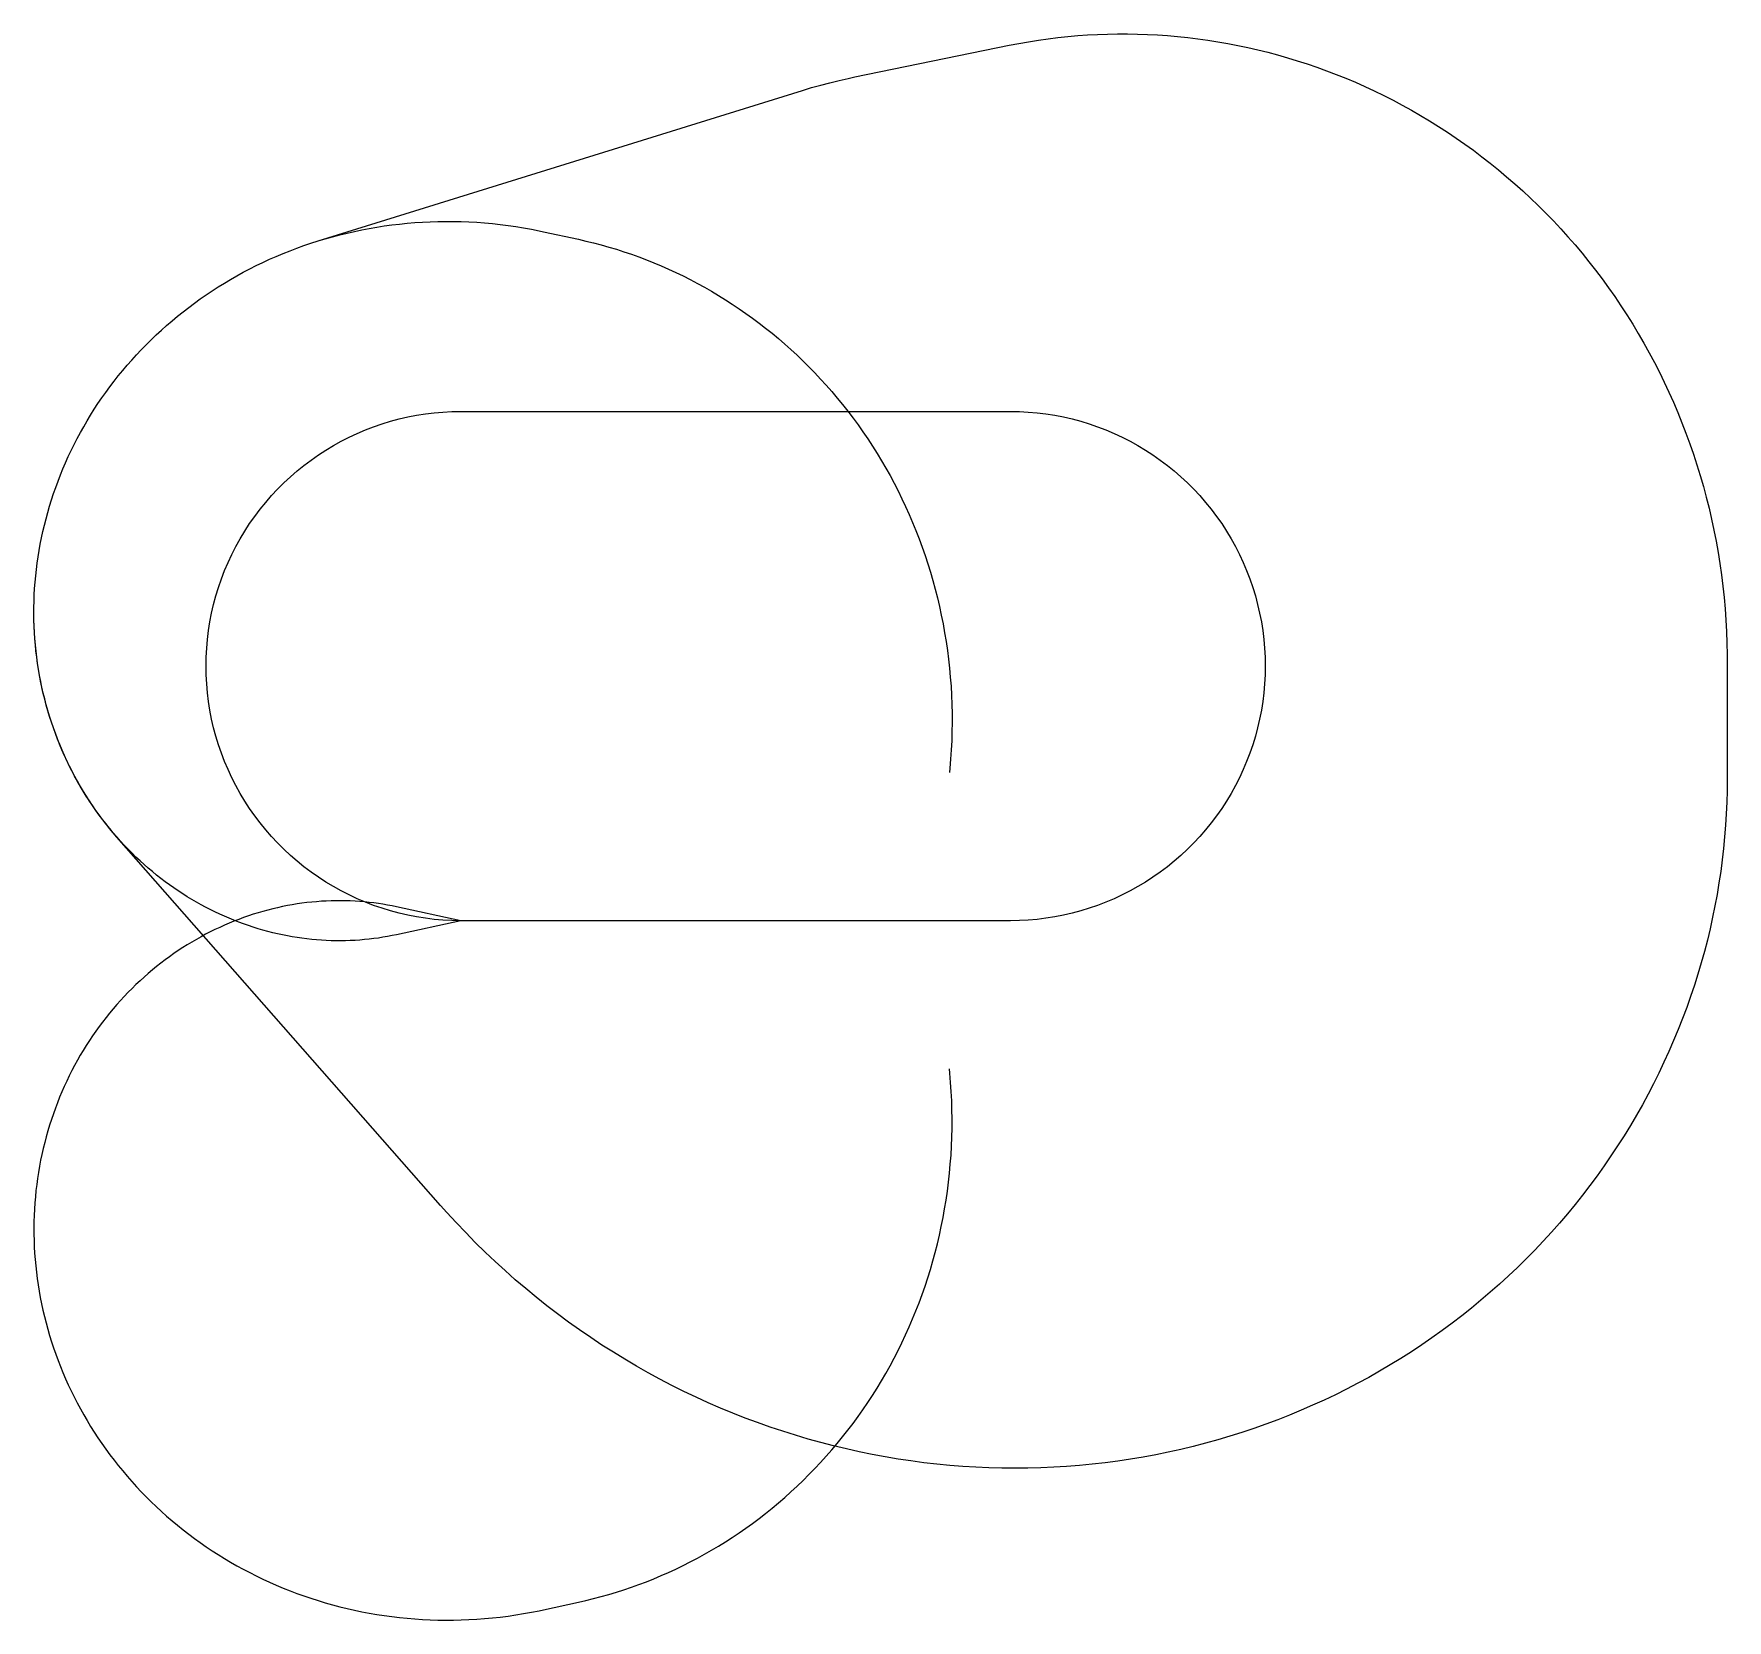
# Model space of a CAD drawing. Header units: metres. Extents: x -13326 to 39530, y -21831 to 27685.
import ezdxf

# ---------------------------------------------------------------- set-up
doc = ezdxf.new("R2010")
doc.units = ezdxf.units.M

msp = doc.modelspace()

# ---------------------------------------------------------------- linework, layer by layer
at = {"layer": 'NorminalTrack', "color": 1}
msp.add_lwpolyline([(0, 0), (0, 0), (-277, 5), (-555, 19), (-831, 44), (-1106, 77), (-1381, 121), (-1653, 174), (-1923, 236), (-2191, 308), (-2457, 389), (-2719, 479), (-2978, 579), (-3234, 687), (-3485, 805), (-3732, 931), (-3975, 1065), (-4213, 1208), (-4446, 1359), (-4673, 1518), (-4895, 1685), (-5110, 1860), (-5320, 2042), (-5523, 2231), (-5719, 2428), (-5908, 2631), (-6090, 2840), (-6265, 3056), (-6432, 3277), (-6591, 3505), (-6742, 3737), (-6885, 3975), (-7020, 4218), (-7146, 4465), (-7263, 4717), (-7371, 4972), (-7471, 5231), (-7561, 5494), (-7642, 5759), (-7714, 6027), (-7777, 6297), (-7830, 6570), (-7873, 6844), (-7907, 7119), (-7931, 7396), (-7945, 7673), (-7950, 7950), (-7945, 8228), (-7931, 8505), (-7907, 8781), (-7873, 9057), (-7830, 9331), (-7777, 9603), (-7714, 9874), (-7642, 10142), (-7561, 10407), (-7471, 10669), (-7371, 10929), (-7263, 11184), (-7146, 11435), (-7020, 11683), (-6885, 11925), (-6742, 12163), (-6591, 12396), (-6432, 12623), (-6265, 12845), (-6090, 13061), (-5908, 13270), (-5719, 13473), (-5523, 13669), (-5320, 13859), (-5110, 14041), (-4895, 14215), (-4673, 14382), (-4446, 14541), (-4213, 14693), (-3975, 14835), (-3732, 14970), (-3485, 15096), (-3234, 15213), (-2978, 15322), (-2719, 15421), (-2457, 15511), (-2191, 15593), (-1923, 15664), (-1653, 15727), (-1381, 15780), (-1106, 15823), (-831, 15857), (-555, 15881), (-277, 15896), (0, 15901), (0, 15901), (17161, 15901), (17161, 15901), (17438, 15896), (17716, 15881), (17992, 15857), (18267, 15823), (18541, 15780), (18814, 15727), (19084, 15664), (19352, 15593), (19618, 15511), (19880, 15421), (20139, 15322), (20395, 15213), (20646, 15096), (20893, 14970), (21136, 14835), (21374, 14693), (21607, 14541), (21834, 14382), (22056, 14215), (22271, 14041), (22481, 13859), (22684, 13669), (22880, 13473), (23069, 13270), (23251, 13061), (23426, 12845), (23593, 12623), (23752, 12396), (23903, 12163), (24046, 11925), (24181, 11683), (24307, 11435), (24424, 11184), (24532, 10929), (24632, 10669), (24722, 10407), (24803, 10142), (24875, 9874), (24937, 9603), (24990, 9331), (25034, 9057), (25068, 8781), (25092, 8505), (25106, 8228), (25111, 7950), (25106, 7673), (25092, 7396), (25068, 7119), (25034, 6844), (24990, 6570), (24937, 6297), (24875, 6027), (24803, 5759), (24722, 5494), (24632, 5231), (24532, 4972), (24424, 4717), (24307, 4465), (24181, 4218), (24046, 3975), (23903, 3737), (23752, 3505), (23593, 3277), (23426, 3056), (23251, 2840), (23069, 2631), (22880, 2428), (22684, 2231), (22481, 2042), (22271, 1860), (22056, 1685), (21834, 1518), (21607, 1359), (21374, 1208), (21136, 1065), (20893, 931), (20646, 805), (20395, 687), (20139, 579), (19880, 479), (19618, 389), (19352, 308), (19084, 236), (18814, 174), (18541, 121), (18267, 77), (17992, 44), (17716, 19), (17438, 5), (17161, 0), (0, 0)], dxfattribs=at)
at = {"layer": 'WindSpiral', "color": 5}
for points in [[(0, 0), (-2003, -435), (-2143, -465), (-2285, -492), (-2428, -516), (-2571, -538), (-2715, -558), (-2861, -575), (-3007, -590), (-3153, -602), (-3301, -612), (-3449, -619), (-3597, -623), (-3747, -625), (-3897, -625), (-4047, -622), (-4198, -616), (-4349, -607), (-4500, -596), (-4652, -582), (-4804, -565), (-4956, -546), (-5108, -524), (-5261, -499), (-5413, -472), (-5566, -441), (-5718, -408), (-5870, -373), (-6023, -334), (-6175, -292), (-6326, -248), (-6478, -201), (-6629, -152), (-6779, -99), (-6930, -44), (-7079, 15), (-7228, 76), (-7377, 139), (-7525, 206), (-7672, 275), (-7818, 347), (-7964, 422), (-8108, 500), (-8252, 580), (-8395, 664), (-8537, 750), (-8677, 838), (-8817, 930), (-8955, 1024), (-9092, 1121), (-9228, 1220), (-9362, 1322), (-9495, 1427), (-9627, 1534), (-9757, 1645), (-9885, 1757), (-10012, 1872), (-10138, 1990), (-10261, 2110), (-10383, 2233), (-10503, 2359), (-10621, 2486), (-10737, 2616), (-10851, 2749), (-10964, 2884), (-11074, 3021), (-11182, 3161), (-11288, 3303), (-11392, 3447), (-11493, 3593), (-11593, 3741), (-11690, 3892), (-11784, 4045), (-11876, 4200), (-11966, 4356), (-12053, 4515), (-12138, 4676), (-12220, 4839), (-12299, 5003), (-12376, 5170), (-12450, 5338), (-12521, 5508), (-12590, 5679), (-12655, 5853), (-12718, 6027), (-12778, 6204), (-12835, 6382), (-12889, 6561), (-12940, 6742), (-12988, 6924), (-13033, 7108), (-13075, 7292), (-13114, 7478), (-13149, 7665), (-13182, 7853), (-13211, 8043), (-13237, 8233), (-13260, 8424), (-13279, 8616), (-13295, 8809), (-13308, 9003), (-13317, 9197), (-13323, 9392), (-13326, 9587), (-13325, 9783), (-13321, 9980), (-13313, 10177), (-13302, 10374), (-13287, 10572), (-13269, 10770), (-13247, 10968), (-13222, 11166), (-13194, 11364), (-13161, 11562), (-13126, 11760), (-13086, 11958), (-13043, 12156), (-12997, 12353), (-12947, 12550), (-12893, 12747), (-12836, 12943), (-12776, 13139), (-12711, 13334), (-12643, 13528), (-12572, 13722), (-12497, 13915), (-12419, 14106), (-12337, 14298), (-12251, 14488), (-12162, 14677), (-12069, 14864), (-11973, 15051), (-11874, 15237), (-11771, 15421), (-11664, 15604), (-11554, 15785), (-11441, 15965), (-11324, 16143), (-11204, 16319), (-11080, 16494), (-10953, 16667), (-10823, 16839), (-10690, 17008), (-10553, 17175), (-10413, 17341), (-10270, 17504), (-10124, 17665), (-9974, 17824), (-9821, 17981), (-9666, 18135), (-9507, 18287), (-9345, 18437), (-9181, 18584), (-9013, 18728), (-8843, 18870), (-8669, 19010), (-8493, 19146), (-8314, 19280), (-8133, 19410), (-7948, 19538), (-7761, 19663), (-7572, 19785), (-7380, 19904), (-7185, 20020), (-6988, 20133), (-6789, 20242), (-6587, 20348), (-6383, 20451), (-6177, 20551), (-5968, 20647), (-5758, 20740), (-5545, 20829), (-5330, 20915), (-5114, 20997), (-4895, 21075), (-4675, 21150), (-4453, 21221), (-4453, 21221), (10671, 25921), (10952, 26006), (11236, 26086), (11521, 26161), (11807, 26231), (12096, 26296), (12297, 26339), (17123, 27327), (17423, 27385), (17726, 27439), (18029, 27488), (18334, 27531), (18641, 27569), (18948, 27601), (19257, 27629), (19566, 27651), (19876, 27667), (20187, 27679), (20499, 27684), (20811, 27685), (21124, 27680), (21437, 27669), (21750, 27653), (22064, 27632), (22377, 27604), (22691, 27572), (23004, 27534), (23318, 27490), (23631, 27441), (23943, 27386), (24255, 27326), (24567, 27260), (24878, 27189), (25188, 27112), (25497, 27029), (25805, 26941), (26112, 26848), (26418, 26749), (26722, 26644), (27025, 26535), (27327, 26419), (27627, 26298), (27926, 26172), (28222, 26040), (28517, 25903), (28810, 25761), (29101, 25613), (29389, 25460), (29675, 25302), (29959, 25138), (30241, 24970), (30520, 24796), (30796, 24617), (31070, 24433), (31340, 24244), (31608, 24050), (31873, 23851), (32135, 23647), (32393, 23438), (32648, 23224), (32900, 23006), (33148, 22783), (33393, 22555), (33634, 22323), (33872, 22086), (34105, 21845), (34335, 21599), (34561, 21349), (34782, 21095), (35000, 20836), (35213, 20573), (35422, 20306), (35627, 20035), (35827, 19761), (36023, 19482), (36214, 19199), (36400, 18913), (36582, 18623), (36758, 18330), (36930, 18033), (37097, 17733), (37259, 17429), (37416, 17122), (37568, 16812), (37714, 16499), (37855, 16183), (37991, 15864), (38121, 15542), (38246, 15218), (38366, 14891), (38480, 14561), (38588, 14229), (38691, 13895), (38788, 13558), (38879, 13219), (38964, 12879), (39044, 12536), (39117, 12191), (39185, 11845), (39247, 11497), (39303, 11148), (39352, 10797), (39396, 10445), (39434, 10091), (39465, 9737), (39490, 9381), (39509, 9025), (39522, 8668), (39529, 8310), (39530, 8106), (39530, 4417), (39527, 4058), (39518, 3699), (39502, 3340), (39480, 2980), (39452, 2620), (39417, 2260), (39376, 1901), (39329, 1542), (39275, 1183), (39215, 824), (39149, 466), (39076, 109), (38997, -247), (38912, -602), (38820, -957), (38722, -1310), (38618, -1662), (38507, -2012), (38391, -2361), (38268, -2709), (38138, -3055), (38003, -3398), (37861, -3740), (37713, -4080), (37559, -4418), (37399, -4753), (37233, -5087), (37061, -5417), (36883, -5745), (36699, -6070), (36509, -6393), (36313, -6712), (36112, -7029), (35904, -7342), (35691, -7652), (35473, -7959), (35248, -8262), (35018, -8562), (34783, -8858), (34542, -9150), (34295, -9439), (34043, -9723), (33786, -10004), (33524, -10280), (33257, -10552), (32985, -10820), (32707, -11083), (32425, -11342), (32138, -11596), (31846, -11845), (31549, -12090), (31248, -12330), (30942, -12564), (30631, -12794), (30317, -13019), (29998, -13238), (29674, -13452), (29347, -13660), (29016, -13863), (28680, -14061), (28341, -14253), (27998, -14439), (27652, -14619), (27302, -14794), (26948, -14962), (26591, -15125), (26231, -15282), (25868, -15432), (25501, -15577), (25132, -15715), (24760, -15846), (24385, -15972), (24007, -16091), (23627, -16203), (23245, -16309), (22860, -16409), (22473, -16502), (22084, -16588), (21694, -16668), (21301, -16740), (20906, -16806), (20510, -16866), (20113, -16918), (19714, -16963), (19314, -17002), (18912, -17033), (18510, -17058), (18107, -17076), (17703, -17086), (17299, -17090), (16893, -17086), (16488, -17076), (16082, -17058), (15676, -17033), (15270, -17001), (14865, -16962), (14459, -16916), (14054, -16863), (13649, -16802), (13245, -16734), (12842, -16660), (12439, -16578), (12038, -16489), (11637, -16393), (11238, -16289), (10840, -16179), (10444, -16062), (10049, -15937), (9657, -15806), (9265, -15667), (8876, -15522), (8489, -15369), (8105, -15210), (7722, -15044), (7343, -14871), (6965, -14691), (6591, -14504), (6219, -14311), (5850, -14110), (5485, -13904), (5123, -13690), (4764, -13470), (4408, -13244), (4056, -13011), (3708, -12771), (3363, -12526), (3023, -12274), (2686, -12016), (2354, -11751), (2026, -11481), (1702, -11204), (1383, -10922), (1069, -10634), (759, -10340), (454, -10040), (153, -9734), (-142, -9423), (-432, -9107), (-628, -8886), (-10732, 2610), (-10846, 2743), (-10958, 2877), (-11069, 3014), (-11177, 3154), (-11283, 3296), (-11387, 3440), (-11489, 3586), (-11588, 3734), (-11685, 3885), (-11780, 4037), (-11872, 4192), (-11962, 4349), (-12049, 4508), (-12134, 4668), (-12216, 4831), (-12295, 4995), (-12372, 5162), (-12446, 5330), (-12518, 5499), (-12587, 5671), (-12652, 5844), (-12715, 6019), (-12775, 6195), (-12833, 6373), (-12887, 6552), (-12938, 6733), (-12986, 6915), (-13031, 7099), (-13073, 7283), (-13112, 7469), (-13148, 7656), (-13180, 7844), (-13210, 8034), (-13236, 8224), (-13258, 8415), (-13278, 8607), (-13294, 8800), (-13307, 8993), (-13317, 9188), (-13323, 9382), (-13326, 9578), (-13326, 9639)], [(0, 0), (-2003, -435), (-2143, -465), (-2285, -492), (-2428, -516), (-2571, -538), (-2715, -558), (-2861, -575), (-3007, -590), (-3153, -602), (-3301, -612), (-3449, -619), (-3597, -623), (-3747, -625), (-3897, -625), (-4047, -622), (-4198, -616), (-4349, -607), (-4500, -596), (-4652, -582), (-4804, -565), (-4956, -546), (-5108, -524), (-5261, -499), (-5413, -472), (-5566, -441), (-5718, -408), (-5870, -373), (-6023, -334), (-6175, -292), (-6326, -248), (-6478, -201), (-6629, -152), (-6779, -99), (-6930, -44), (-7079, 15), (-7228, 76), (-7377, 139), (-7525, 206), (-7672, 275), (-7818, 347), (-7964, 422), (-8108, 500), (-8252, 580), (-8395, 664), (-8537, 750), (-8677, 838), (-8817, 930), (-8955, 1024), (-9092, 1121), (-9228, 1220), (-9362, 1322), (-9495, 1427), (-9627, 1534), (-9757, 1645), (-9885, 1757), (-10012, 1872), (-10138, 1990), (-10261, 2110), (-10383, 2233), (-10503, 2359), (-10621, 2486), (-10737, 2616), (-10851, 2749), (-10964, 2884), (-11074, 3021), (-11182, 3161), (-11288, 3303), (-11392, 3447), (-11493, 3593), (-11593, 3741), (-11690, 3892), (-11784, 4045), (-11876, 4200), (-11966, 4356), (-12053, 4515), (-12138, 4676), (-12220, 4839), (-12299, 5003), (-12376, 5170), (-12450, 5338), (-12521, 5508), (-12590, 5679), (-12655, 5853), (-12718, 6027), (-12778, 6204), (-12835, 6382), (-12889, 6561), (-12940, 6742), (-12988, 6924), (-13033, 7108), (-13075, 7292), (-13114, 7478), (-13149, 7665), (-13182, 7853), (-13211, 8043), (-13237, 8233), (-13260, 8424), (-13279, 8616), (-13295, 8809), (-13308, 9003), (-13317, 9197), (-13323, 9392), (-13326, 9587), (-13325, 9783), (-13321, 9980), (-13313, 10177), (-13302, 10374), (-13287, 10572), (-13269, 10770), (-13247, 10968), (-13222, 11166), (-13194, 11364), (-13161, 11562), (-13126, 11760), (-13086, 11958), (-13043, 12156), (-12997, 12353), (-12947, 12550), (-12893, 12747), (-12836, 12943), (-12776, 13139), (-12711, 13334), (-12643, 13528), (-12572, 13722), (-12497, 13915), (-12419, 14106), (-12337, 14298), (-12251, 14488), (-12162, 14677), (-12069, 14864), (-11973, 15051), (-11874, 15237), (-11771, 15421), (-11664, 15604), (-11554, 15785), (-11441, 15965), (-11324, 16143), (-11204, 16319), (-11080, 16494), (-10953, 16667), (-10823, 16839), (-10690, 17008), (-10553, 17175), (-10413, 17341), (-10270, 17504), (-10124, 17665), (-9974, 17824), (-9821, 17981), (-9666, 18135), (-9507, 18287), (-9345, 18437), (-9181, 18584), (-9013, 18728), (-8843, 18870), (-8669, 19010), (-8493, 19146), (-8314, 19280), (-8133, 19410), (-7948, 19538), (-7761, 19663), (-7572, 19785), (-7380, 19904), (-7185, 20020), (-6988, 20133), (-6789, 20242), (-6587, 20348), (-6383, 20451), (-6177, 20551), (-5968, 20647), (-5758, 20740), (-5545, 20829), (-5330, 20915), (-5114, 20997), (-4895, 21075), (-4675, 21150), (-4453, 21221), (-4229, 21289), (-4004, 21352), (-3777, 21412), (-3549, 21468), (-3319, 21520), (-3088, 21568), (-2855, 21612), (-2621, 21653), (-2386, 21689), (-2150, 21721), (-1913, 21749), (-1675, 21773), (-1436, 21793), (-1196, 21809), (-956, 21820), (-714, 21828), (-473, 21831), (-230, 21830), (13, 21825), (256, 21815), (499, 21802), (743, 21783), (987, 21761), (1231, 21734), (1475, 21703), (1719, 21668), (1963, 21628), (2207, 21584), (2450, 21536), (2578, 21509), (3670, 21272), (3909, 21217), (4147, 21159), (4384, 21097), (4621, 21030), (4857, 20959), (5093, 20883), (5327, 20803), (5561, 20720), (5793, 20631), (6025, 20539), (6255, 20442), (6484, 20342), (6712, 20236), (6938, 20127), (7163, 20014), (7386, 19896), (7608, 19775), (7828, 19649), (8046, 19519), (8262, 19385), (8476, 19247), (8689, 19105), (8899, 18959), (9107, 18810), (9313, 18656), (9516, 18498), (9718, 18337), (9916, 18171), (10112, 18002), (10306, 17829), (10497, 17653), (10685, 17473), (10870, 17289), (11053, 17101), (11232, 16910), (11409, 16716), (11582, 16518), (11753, 16317), (11920, 16112), (12084, 15904), (12244, 15693), (12401, 15479), (12555, 15262), (12705, 15041), (12851, 14818), (12994, 14591), (13133, 14362), (13268, 14130), (13400, 13895), (13528, 13657), (13651, 13417), (13771, 13174), (13887, 12928), (13998, 12680), (14106, 12430), (14209, 12178), (14308, 11923), (14403, 11666), (14493, 11407), (14579, 11145), (14661, 10882), (14738, 10617), (14811, 10351), (14879, 10082), (14942, 9812), (15001, 9540), (15056, 9267), (15105, 8993), (15150, 8717), (15190, 8439), (15225, 8161), (15256, 7882), (15282, 7601), (15303, 7320), (15318, 7038), (15330, 6755), (15336, 6471), (15337, 6187), (15333, 5902), (15324, 5617), (15311, 5332), (15292, 5046), (15268, 4760), (15255, 4625)], [(0, 0), (-2003, 435), (-2143, 465), (-2285, 492), (-2428, 516), (-2571, 538), (-2715, 558), (-2861, 575), (-3007, 590), (-3153, 602), (-3301, 612), (-3449, 619), (-3597, 623), (-3747, 625), (-3897, 625), (-4047, 622), (-4198, 616), (-4349, 607), (-4500, 596), (-4652, 582), (-4804, 565), (-4956, 546), (-5108, 524), (-5261, 499), (-5413, 472), (-5566, 441), (-5718, 408), (-5870, 373), (-6023, 334), (-6175, 292), (-6326, 248), (-6478, 201), (-6629, 152), (-6779, 99), (-6930, 44), (-7079, -15), (-7228, -76), (-7377, -139), (-7525, -206), (-7672, -275), (-7818, -347), (-7964, -422), (-8108, -500), (-8252, -580), (-8395, -664), (-8537, -750), (-8677, -838), (-8817, -930), (-8955, -1024), (-9092, -1121), (-9228, -1220), (-9362, -1322), (-9495, -1427), (-9627, -1534), (-9757, -1645), (-9885, -1757), (-10012, -1872), (-10138, -1990), (-10261, -2110), (-10383, -2233), (-10503, -2359), (-10621, -2486), (-10737, -2616), (-10851, -2749), (-10964, -2884), (-11074, -3021), (-11182, -3161), (-11288, -3303), (-11392, -3447), (-11493, -3593), (-11593, -3741), (-11690, -3892), (-11784, -4045), (-11876, -4200), (-11966, -4356), (-12053, -4515), (-12138, -4676), (-12220, -4839), (-12299, -5003), (-12376, -5170), (-12450, -5338), (-12521, -5508), (-12590, -5679), (-12655, -5853), (-12718, -6027), (-12778, -6204), (-12835, -6382), (-12889, -6561), (-12940, -6742), (-12988, -6924), (-13033, -7108), (-13075, -7292), (-13114, -7478), (-13149, -7665), (-13182, -7853), (-13211, -8043), (-13237, -8233), (-13260, -8424), (-13279, -8616), (-13295, -8809), (-13308, -9003), (-13317, -9197), (-13323, -9392), (-13326, -9587), (-13325, -9783), (-13321, -9980), (-13313, -10177), (-13302, -10374), (-13287, -10572), (-13269, -10770), (-13247, -10968), (-13222, -11166), (-13194, -11364), (-13161, -11562), (-13126, -11760), (-13086, -11958), (-13043, -12156), (-12997, -12353), (-12947, -12550), (-12893, -12747), (-12836, -12943), (-12776, -13139), (-12711, -13334), (-12643, -13528), (-12572, -13722), (-12497, -13915), (-12419, -14106), (-12337, -14298), (-12251, -14488), (-12162, -14677), (-12069, -14864), (-11973, -15051), (-11874, -15237), (-11771, -15421), (-11664, -15604), (-11554, -15785), (-11441, -15965), (-11324, -16143), (-11204, -16319), (-11080, -16494), (-10953, -16667), (-10823, -16839), (-10690, -17008), (-10553, -17175), (-10413, -17341), (-10270, -17504), (-10124, -17665), (-9974, -17824), (-9821, -17981), (-9666, -18135), (-9507, -18287), (-9345, -18437), (-9181, -18584), (-9013, -18728), (-8843, -18870), (-8669, -19010), (-8493, -19146), (-8314, -19280), (-8133, -19410), (-7948, -19538), (-7761, -19663), (-7572, -19785), (-7380, -19904), (-7185, -20020), (-6988, -20133), (-6789, -20242), (-6587, -20348), (-6383, -20451), (-6177, -20551), (-5968, -20647), (-5758, -20740), (-5545, -20829), (-5330, -20915), (-5114, -20997), (-4895, -21075), (-4675, -21150), (-4453, -21221), (-4229, -21289), (-4004, -21352), (-3777, -21412), (-3549, -21468), (-3319, -21520), (-3088, -21568), (-2855, -21612), (-2621, -21653), (-2386, -21689), (-2150, -21721), (-1913, -21749), (-1675, -21773), (-1436, -21793), (-1196, -21809), (-956, -21820), (-714, -21828), (-473, -21831), (-230, -21830), (13, -21825), (256, -21815), (499, -21802), (743, -21783), (987, -21761), (1231, -21734), (1475, -21703), (1719, -21668), (1963, -21628), (2207, -21584), (2450, -21536), (2578, -21509), (3670, -21272), (3909, -21217), (4147, -21159), (4384, -21097), (4621, -21030), (4857, -20959), (5093, -20883), (5327, -20803), (5561, -20720), (5793, -20631), (6025, -20539), (6255, -20442), (6484, -20342), (6712, -20236), (6938, -20127), (7163, -20014), (7386, -19896), (7608, -19775), (7828, -19649), (8046, -19519), (8262, -19385), (8476, -19247), (8689, -19105), (8899, -18959), (9107, -18810), (9313, -18656), (9516, -18498), (9718, -18337), (9916, -18171), (10112, -18002), (10306, -17829), (10497, -17653), (10685, -17473), (10870, -17289), (11053, -17101), (11232, -16910), (11409, -16716), (11582, -16518), (11753, -16317), (11920, -16112), (12084, -15904), (12244, -15693), (12401, -15479), (12555, -15262), (12705, -15041), (12851, -14818), (12994, -14591), (13133, -14362), (13268, -14130), (13400, -13895), (13528, -13657), (13651, -13417), (13771, -13174), (13887, -12928), (13998, -12680), (14106, -12430), (14209, -12178), (14308, -11923), (14403, -11666), (14493, -11407), (14579, -11145), (14661, -10882), (14738, -10617), (14811, -10351), (14879, -10082), (14942, -9812), (15001, -9540), (15056, -9267), (15105, -8993), (15150, -8717), (15190, -8439), (15225, -8161), (15256, -7882), (15282, -7601), (15303, -7320), (15318, -7038), (15330, -6755), (15336, -6471), (15337, -6187), (15333, -5902), (15324, -5617), (15311, -5332), (15292, -5046), (15268, -4760), (15255, -4625)]]:
    msp.add_lwpolyline(points, dxfattribs=at)

doc.saveas('drawing.dxf')
